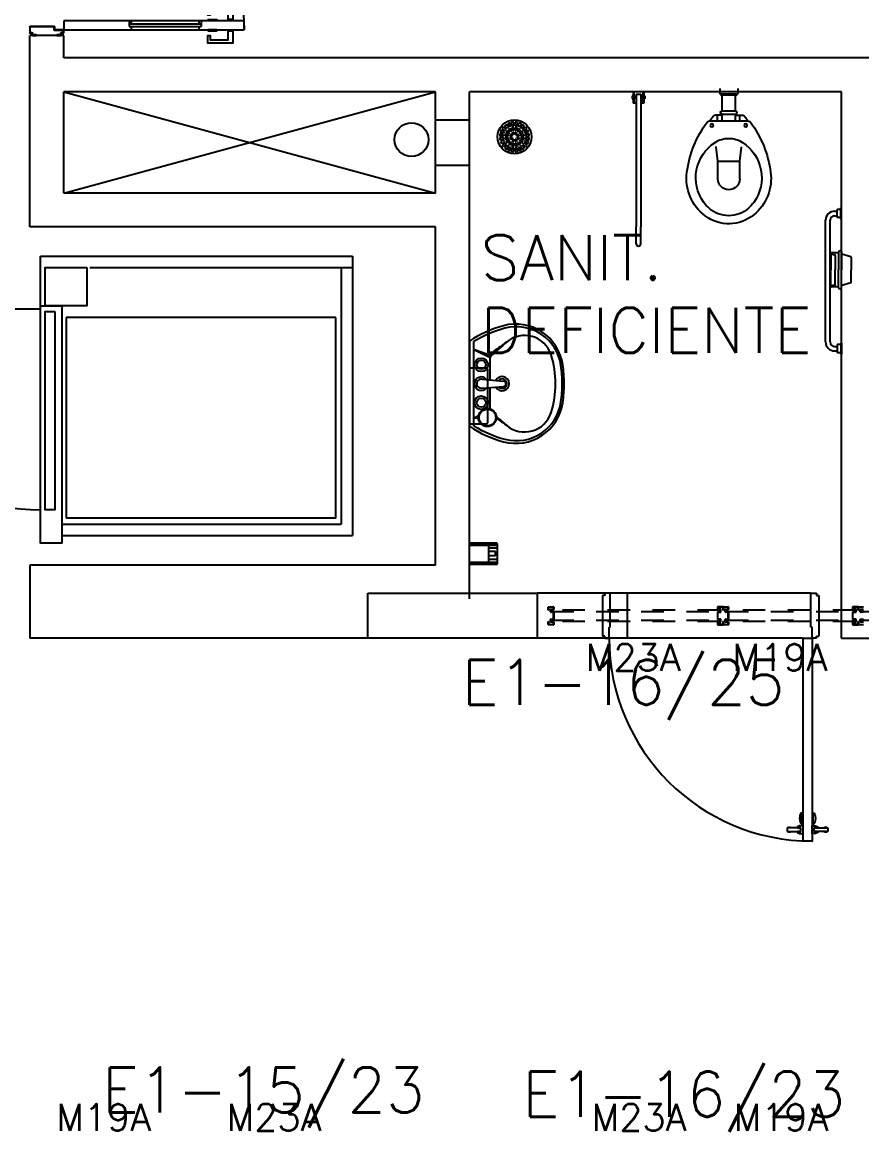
# Model space of a CAD drawing. Header units: millimetres. Extents: x 1887 to 2405, y 1100 to 1335.
# Drawn here: x 2227.676 to 2231.4, y 1187.216 to 1192.157 of the extents above; entities that cross this region are included whole.
import ezdxf

# ---------------------------------------------------------------- set-up
doc = ezdxf.new("R2010")
doc.units = ezdxf.units.MM
doc.linetypes.add('DASHED', pattern=[19.05, 12.7, -6.35])
doc.linetypes.add('HIDDEN', pattern=[0.375, 0.25, -0.125])
for name, color, linetype in [('AR-ALV', 2, 'Continuous'), ('AR-ELEV2', 1, 'Continuous'), ('AR-ELEV3', 1, 'Continuous'), ('AR-ESQ', 1, 'Continuous'), ('AR-ESQ-C', 1, 'Continuous'), ('AR-ESQPROJ', 1, 'HIDDEN'), ('AR-ESTC', 3, 'Continuous'), ('AR-LOUCAS', 1, 'Continuous'), ('AR-LOUÇAS', 1, 'Continuous'), ('AR-PORTA', 1, 'Continuous'), ('AR-PROJ', 1, 'HIDDEN'), ('AR-SHAFT', 1, 'Continuous'), ('AR-TALUDE', 1, 'Continuous'), ('AR-TXTESQ1-CONG', 1, 'Continuous'), ('AR-WC', 7, 'Continuous'), ('DT-ESQ-PROJ', 1, 'HIDDEN'), ('ENDEREÇO', 2, 'Continuous'), ('HE_TIGRECAD', 1, 'Continuous'), ('maçaneta', 1, 'Continuous'), ('mov', 1, 'Continuous'), ('PM-PERFIL U-C', 2, 'Continuous'), ('PM-VIDRO', 1, 'Continuous'), ('pm1', 2, 'Continuous'), ('pm2', 2, 'Continuous'), ('projeção', 1, 'DASHED'), ('soleira', 1, 'Continuous'), ('TEXTO', 2, 'Continuous'), ('WC1', 1, 'Continuous'), ('WC2', 1, 'Continuous'), ('WC3', 1, 'Continuous')]:
    doc.layers.add(name, color=color, linetype=linetype)
doc.styles.add('S12', font='simplex.shx', dxfattribs={"width": 1.1, "height": 0.12})
doc.styles.add('UNB-100', font='simplex.shx', dxfattribs={"height": 0.2})
doc.styles.add('UNB1-100', font='simplex.shx', dxfattribs={"height": 0.2})

# ---------------------------------------------------------------- blocks, each defined once
blk = doc.blocks.new('elev-plataforma-planta')
at = {"layer": 'AR-ELEV2', "color": 2}
for p, q in [((1.1624, 1.3098), (0.2724, 1.3098)), ((0.2724, 1.3098), (0.2724, 0.1133)), ((1.1624, 1.3098), (1.1624, 0.1133)), ((0.2724, 0.1133), (0.3124, 0.1133)), ((0.3124, 0.1133), (1.1024, 0.1133)), ((1.1024, 0.1133), (1.1624, 0.1133))]:
    blk.add_line(p, q, dxfattribs=at)
for points in [[(0.05, 0.2056), (0.2212, 0.2056), (0.2212, 0.0211), (0.05, 0.0211)], [(0.2212, 0.0938), (1.2735, 0.0938), (1.2735, 0), (0.2212, 0)]]:
    blk.add_lwpolyline(points, close=True, dxfattribs=at)
at = {"layer": 'AR-ELEV3', "color": 2}
for p, q in [((0, 0), (0, 1.3841)), ((0, 1.3841), (1.2397, 1.3841)), ((0.05, 0.218), (0.05, 1.3841)), ((1.2397, 0.0938), (1.2397, 1.3841)), ((0.05, 1.3341), (1.1897, 1.3341)), ((1.1897, 0.0938), (1.1897, 1.3341)), ((0.2212, 0), (0, 0))]:
    blk.add_line(p, q, dxfattribs=at)
blk.add_lwpolyline([(0.2454, 0.0635), (1.1253, 0.0635), (1.1253, 0.0211), (0.2454, 0.0211)], close=True, dxfattribs=at)
at = {"layer": 'projeção', "color": 2}
blk.add_line((0.2353, 0), (0.2353, -0.9), dxfattribs=at)
blk.add_arc((0.2338, -0.0085), 0.8915, 270.0946, 0.5456, dxfattribs=at)
blk = doc.blocks.new('LVTR-01P')
at = {"layer": 'WC1'}
for centre, radius, start, end in [((0.2424, -0.2861), 0.5176, 146.4501, 164.8885), ((-0.2424, -0.2861), 0.5176, 15.1115, 33.5499), ((-0.0544, -0.2059), 0.2102, 164.8885, 261.8746), ((0.0544, -0.2059), 0.2102, 278.1254, 15.1115), ((0, 0.175), 0.595, 261.8746, 270), ((0, 0.175), 0.595, 270, 278.1254)]:
    blk.add_arc(centre, radius, start, end, dxfattribs=at)
at = {"layer": 'WC2'}
for p, q in [((0.189, 0), (-0.189, 0)), ((-0.1869, -0.02), (0.1869, -0.02)), ((-0.112, -0.0924), (-0.0168, -0.0924)), ((-0.0199, -0.0561), (-0.0119, -0.1511)), ((0.0195, -0.0561), (0.0115, -0.1511)), ((0.0165, -0.0924), (0.1161, -0.0924))]:
    blk.add_line(p, q, dxfattribs=at)
for centre, radius in [((-0.15, -0.08), 0.04), ((-0.084, -0.0525), 0.02), ((0.084, -0.0525), 0.02)]:
    blk.add_circle(centre, radius, dxfattribs=at)
for centre, radius, start, end in [((-0.0002, -0.0527), 0.02, 350.3752, 189.6248), ((0.1161, -0.105), 0.0126, 41.3277, 90), ((-4.9199, -4.5336), 6.7189, 40.55971, 41.32768), ((4.9199, -4.5336), 6.7189, 138.93408, 139.44029), ((-0.0909, -0.2449), 0.1233, 139.4403, 252.413), ((-0.0002, -0.1501), 0.0118, 184.8124, 355.1876), ((0.0909, -0.2449), 0.1233, 287.587, 40.5597), ((0, 0.042), 0.4242, 252.413, 270), ((0, 0.042), 0.4242, 270, 287.587)]:
    blk.add_arc(centre, radius, start, end, dxfattribs=at)
at = {"layer": 'WC3'}
for p, q in [((-0.152, -0.02), (-0.152, -0.0401)), ((-0.148, -0.02), (-0.148, -0.0401)), ((-0.148, -0.0276), (-0.1415, -0.0409)), ((-0.148, -0.0335), (-0.1456, -0.0402)), ((0.1518, -0.02), (0.1161, -0.0924)), ((0.1528, -0.02), (0.1256, -0.0967))]:
    blk.add_line(p, q, dxfattribs=at)
for centre, radius in [((-0.15, -0.08), 0.037), ((-0.084, -0.0525), 0.03), ((0.084, -0.0525), 0.03)]:
    blk.add_circle(centre, radius, dxfattribs=at)
for centre, radius, start, end in [((0.2424, -0.2861), 0.505, 148.2072, 165.2817), ((0, -0.0525), 0.03, 308.8043, 231.1957), ((-0.2424, -0.2861), 0.505, 14.7183, 31.7928), ((5.2813, -4.0721), 6.7189, 143.96959, 144.44029), ((0, -0.1449), 0.0315, 117.9488, 62.7672), ((0, -0.1449), 0.021, 130.9255, 50.2909), ((0.1319, -0.1152), 0.0137, 36.1653, 98.2711), ((-5.2813, -4.0721), 6.7189, 35.55971, 36.16525), ((-0.0531, -0.2084), 0.1995, 165.2817, 262.1149), ((0.0531, -0.2084), 0.1995, 277.8851, 14.7183), ((0, 0.175), 0.5866, 262.1149, 270), ((0, 0.175), 0.5866, 270, 277.8851)]:
    blk.add_arc(centre, radius, start, end, dxfattribs=at)
blk = doc.blocks.new('BACI-01P')
at = {"layer": 'WC1'}
for p, q in [((0.1191, 0.03), (0.1191, 0.0624)), ((0.146, 0.0857), (0.146, 0.0887)), ((0.1191, 0.03), (0.1139, 0.03)), ((0.1139, 0.0298), (0.1139, -0.0298)), ((0.1191, -0.03), (0.1139, -0.03)), ((0.1191, -0.03), (0.1191, -0.0624)), ((0.146, -0.0857), (0.146, -0.0887))]:
    blk.add_line(p, q, dxfattribs=at)
for centre, radius, start, end in [((0.4364, -0.2936), 0.4837, 97.6805, 126.3454), ((0.3996, -0.0205), 0.2081, 36.8881, 97.6805), ((0.4268, 0), 0.174, 320.4767, 36.8881), ((0.1282, 0.0624), 0.00909, 126.1604, 180), ((0.4044, -0.3155), 0.4771, 122.7818, 126.1604), ((0.1551, 0.0887), 0.00909, 126.3358, 180), ((0.1282, -0.0624), 0.00909, 180, 233.8396), ((0.4044, 0.3155), 0.4771, 233.8396, 237.2182), ((0.1551, -0.0887), 0.00909, 180, 238.9825), ((0.4364, 0.2936), 0.4837, 233.7577, 262.3195), ((0.3996, 0.0205), 0.2081, 262.3195, 320.8979)]:
    blk.add_arc(centre, radius, start, end, dxfattribs=at)
at = {"layer": 'WC2'}
for p, q in [((0.146, -0.0857), (0.146, 0.0857)), ((0, 0.04), (0.023, 0.04)), ((0.025, 0.035), (0.025, 0.038)), ((0.025, -0.035), (0.025, 0.035)), ((0.025, 0.035), (0.028, 0.035)), ((0.03, -0.033), (0.03, 0.033)), ((0.1, 0.03), (0.03, 0.03)), ((0.1, 0.0298), (0.1, -0.0298)), ((0, -0.04), (0.023, -0.04)), ((0.025, -0.038), (0.025, -0.035)), ((0.025, -0.035), (0.028, -0.035)), ((0.1, -0.03), (0.03, -0.03))]:
    blk.add_line(p, q, dxfattribs=at)
for centre, radius, start, end in [((0.3966, -0.0404), 0.1866, 54.2515, 147.3201), ((0.4126, -0.0182), 0.1592, 41.3299, 54.2515), ((0.3335, 0), 0.1117, 147.3201, 180), ((0.4333, 0), 0.1317, 0, 41.3299), ((0.023, 0.038), 0.002, 0, 90), ((0.028, 0.033), 0.002, 0, 90), ((0.107, 0.0298), 0.00697, 0, 180), ((0.3335, 0), 0.1117, 180, 212.6799), ((0.4333, 0), 0.1317, 318.6701, 0), ((0.023, -0.038), 0.002, 270, 0), ((0.028, -0.033), 0.002, 270, 0), ((0.107, -0.0298), 0.00697, 180, 0), ((0.3966, 0.0404), 0.1866, 212.6799, 305.7485), ((0.4126, 0.0182), 0.1592, 305.7485, 318.6701)]:
    blk.add_arc(centre, radius, start, end, dxfattribs=at)
at = {"layer": 'WC3'}
for p, q in [((0.146, 0.0497), (0.1191, 0.0497)), ((0.146, 0.03), (0.1191, 0.03)), ((0.146, -0.03), (0.1191, -0.03)), ((0.146, -0.0497), (0.1191, -0.0497))]:
    blk.add_line(p, q, dxfattribs=at)
at = {"layer": 'WC3', "color": 1}
for p, q in [((0.261, 0.0562), (0.2593, 0.0585)), ((0.3229, 0.0486), (0.261, 0.0562)), ((0.3229, 0.0486), (0.3229, -0.0486)), ((0.4015, 0.0486), (0.3229, 0.0486)), ((0.3229, -0.0486), (0.261, -0.0562)), ((0.4015, -0.0486), (0.3229, -0.0486)), ((0.261, -0.0562), (0.2593, -0.0585))]:
    blk.add_line(p, q, dxfattribs=at)
for centre in [(0.1641, 0.075), (0.1641, -0.075)]:
    blk.add_circle(centre, 0.00682, dxfattribs=at)
blk.add_arc((0.4015, 0), 0.0486, 270, 90, dxfattribs=at)
blk = doc.blocks.new('EF142-P')
at = {"layer": 'DT-ESQ-PROJ', "color": 1, "ltscale": 0.1}
for points in [[(0.025, -0.1035), (0.025, -0.1135, -0.414214), (0.0235, -0.115), (0.0015, -0.115, -0.414214), (0, -0.1135), (0, -0.1), (0.0015, -0.1), (0.0015, -0.113, 0.414214), (0.002, -0.1135), (0.023, -0.1135, 0.414214), (0.0235, -0.113), (0.0235, -0.1035), (0.0105, -0.1035, -0.414214), (0.009, -0.102), (0.009, -0.092, -0.414214), (0.0105, -0.0905), (0.0235, -0.0905), (0.0235, -0.0595), (0.0105, -0.0595, -0.414214), (0.009, -0.058), (0.009, -0.048, -0.414214), (0.0105, -0.0465), (0.0235, -0.0465), (0.0235, -0.037, 0.414214), (0.023, -0.0365), (0.002, -0.0365, 0.414214), (0.0015, -0.037), (0.0015, -0.05), (0, -0.05), (0, -0.0365, -0.414214), (0.0015, -0.035), (0.0235, -0.035, -0.414214), (0.025, -0.0365), (0.025, -0.0465, -0.414214), (0.0235, -0.048), (0.0105, -0.048), (0.0105, -0.058), (0.0235, -0.058), (0.0235, -0.058, -0.414214), (0.025, -0.0595), (0.025, -0.0905, -0.414214), (0.0235, -0.092), (0.0235, -0.092), (0.0105, -0.092), (0.0105, -0.102), (0.0235, -0.102, -0.414214)], [(0.75, -0.1035), (0.75, -0.1135, 0.414214), (0.7515, -0.115), (0.7735, -0.115, 0.414214), (0.775, -0.1135), (0.775, -0.1), (0.7735, -0.1), (0.7735, -0.113, -0.414214), (0.773, -0.1135), (0.752, -0.1135, -0.414214), (0.7515, -0.113), (0.7515, -0.1035), (0.7645, -0.1035, 0.414214), (0.766, -0.102), (0.766, -0.092, 0.414214), (0.7645, -0.0905), (0.7515, -0.0905), (0.7515, -0.0595), (0.7645, -0.0595, 0.414214), (0.766, -0.058), (0.766, -0.048, 0.414214), (0.7645, -0.0465), (0.7515, -0.0465), (0.7515, -0.037, -0.414214), (0.752, -0.0365), (0.773, -0.0365, -0.414214), (0.7735, -0.037), (0.7735, -0.05), (0.775, -0.05), (0.775, -0.0365, 0.414214), (0.7735, -0.035), (0.7515, -0.035, 0.414214), (0.75, -0.0365), (0.75, -0.0465, 0.414214), (0.7515, -0.048), (0.7645, -0.048), (0.7645, -0.058), (0.7515, -0.058), (0.7515, -0.058, 0.414214), (0.75, -0.0595), (0.75, -0.0905, 0.414214), (0.7515, -0.092), (0.7515, -0.092), (0.7645, -0.092), (0.7645, -0.102), (0.7515, -0.102, 0.414214)], [(0.8, -0.1035), (0.8, -0.1135, -0.414214), (0.7985, -0.115), (0.7765, -0.115, -0.414214), (0.775, -0.1135), (0.775, -0.1), (0.7765, -0.1), (0.7765, -0.113, 0.414214), (0.777, -0.1135), (0.798, -0.1135, 0.414214), (0.7985, -0.113), (0.7985, -0.1035), (0.7855, -0.1035, -0.414214), (0.784, -0.102), (0.784, -0.092, -0.414214), (0.7855, -0.0905), (0.7985, -0.0905), (0.7985, -0.0595), (0.7855, -0.0595, -0.414214), (0.784, -0.058), (0.784, -0.048, -0.414214), (0.7855, -0.0465), (0.7985, -0.0465), (0.7985, -0.037, 0.414214), (0.798, -0.0365), (0.777, -0.0365, 0.414214), (0.7765, -0.037), (0.7765, -0.05), (0.775, -0.05), (0.775, -0.0365, -0.414214), (0.7765, -0.035), (0.7985, -0.035, -0.414214), (0.8, -0.0365), (0.8, -0.0465, -0.414214), (0.7985, -0.048), (0.7855, -0.048), (0.7855, -0.058), (0.7985, -0.058), (0.7985, -0.058, -0.414214), (0.8, -0.0595), (0.8, -0.0905, -0.414214), (0.7985, -0.092), (0.7985, -0.092), (0.7855, -0.092), (0.7855, -0.102), (0.7985, -0.102, -0.414214)], [(1.35, -0.1035), (1.35, -0.1135, 0.414214), (1.3515, -0.115), (1.3735, -0.115, 0.414214), (1.375, -0.1135), (1.375, -0.1), (1.3735, -0.1), (1.3735, -0.113, -0.414214), (1.373, -0.1135), (1.352, -0.1135, -0.414214), (1.3515, -0.113), (1.3515, -0.1035), (1.3645, -0.1035, 0.414214), (1.366, -0.102), (1.366, -0.092, 0.414214), (1.3645, -0.0905), (1.3515, -0.0905), (1.3515, -0.0595), (1.3645, -0.0595, 0.414214), (1.366, -0.058), (1.366, -0.048, 0.414214), (1.3645, -0.0465), (1.3515, -0.0465), (1.3515, -0.037, -0.414214), (1.352, -0.0365), (1.373, -0.0365, -0.414214), (1.3735, -0.037), (1.3735, -0.05), (1.375, -0.05), (1.375, -0.0365, 0.414214), (1.3735, -0.035), (1.3515, -0.035, 0.414214), (1.35, -0.0365), (1.35, -0.0465, 0.414214), (1.3515, -0.048), (1.3645, -0.048), (1.3645, -0.058), (1.3515, -0.058), (1.3515, -0.058, 0.414214), (1.35, -0.0595), (1.35, -0.0905, 0.414214), (1.3515, -0.092), (1.3515, -0.092), (1.3645, -0.092), (1.3645, -0.102), (1.3515, -0.102, 0.414214)]]:
    blk.add_lwpolyline(points, format="xyb", close=True, dxfattribs=at)
for points in [[(1.3985, -0.115), (1.3765, -0.115, -0.414214), (1.375, -0.1135), (1.375, -0.1), (1.3765, -0.1), (1.3765, -0.113, 0.414214), (1.377, -0.1135), (1.398, -0.1135, 0.414214)], [(1.3985, -0.1035), (1.3855, -0.1035, -0.414214), (1.384, -0.102), (1.384, -0.092, -0.414214), (1.3855, -0.0905), (1.3985, -0.0905)], [(1.3985, -0.0595), (1.3855, -0.0595, -0.414214), (1.384, -0.058), (1.384, -0.048, -0.414214), (1.3855, -0.0465), (1.3985, -0.0465)], [(1.398, -0.0365), (1.377, -0.0365, 0.414214), (1.3765, -0.037), (1.3765, -0.05), (1.375, -0.05), (1.375, -0.0365, -0.414214), (1.3765, -0.035), (1.3985, -0.035, -0.414214)], [(1.3985, -0.092), (1.3855, -0.092), (1.3855, -0.102), (1.3985, -0.102, -0.414214)]]:
    blk.add_lwpolyline(points, format="xyb", dxfattribs=at)
blk.add_lwpolyline([(1.3985, -0.048), (1.3855, -0.048), (1.3855, -0.058), (1.3985, -0.058)], dxfattribs=at)
for points in [[(0.7625, -0.056), (0.7625, -0.05), (0.0125, -0.05), (0.0125, -0.056)], [(0.7625, -0.094), (0.7625, -0.1), (0.0125, -0.1), (0.0125, -0.094)], [(1.3625, -0.056), (1.3625, -0.05), (0.7875, -0.05), (0.7875, -0.056)], [(1.3625, -0.094), (1.3625, -0.1), (0.7875, -0.1), (0.7875, -0.094)], [(1.9625, -0.056), (1.9625, -0.05), (1.3875, -0.05), (1.3875, -0.056)], [(1.9625, -0.094), (1.9625, -0.1), (1.3875, -0.1), (1.3875, -0.094)]]:
    blk.add_lwpolyline(points, close=True, dxfattribs=at)
blk = doc.blocks.new('PM3V-A')
at = {"layer": 'maçaneta'}
for points in [[(0.02, 0.9), (-0.035, 0.9), (-0.035, 0.79), (0, 0.79), (0, 0.8), (-0.02, 0.8), (-0.02, 0.8785, -0.414214), (-0.0185, 0.88), (0.02, 0.88)], [(0.125, 0.9), (0.07, 0.9), (0.07, 0.88), (0.1085, 0.88, -0.414214), (0.11, 0.8785), (0.11, 0.8), (0.09, 0.8), (0.09, 0.79), (0.125, 0.79)]]:
    blk.add_lwpolyline(points, format="xyb", close=True, dxfattribs=at)
for points in [[(0.02, 0.79), (0.02, 0.83), (0.025, 0.83), (0.025, 0.79)], [(0.07, 0.79), (0.07, 0.83), (0.065, 0.83), (0.065, 0.79)]]:
    blk.add_lwpolyline(points, close=True, dxfattribs=at)
at = {"layer": 'mov'}
blk.add_arc((0.025, 0.15), 0.8, 356.8472, 90, dxfattribs=at)
at = {"layer": 'PM-PERFIL U-C'}
for p, q in [((0.01, 0.14), (0.01, 0.1485)), ((0.0115, 0.15), (0.0235, 0.15)), ((0.025, 0.15), (0.025, 0.109)), ((0.025, 0.1485), (0.025, 0.109)), ((0.825, 0.1485), (0.825, 0.109)), ((0.8385, 0.15), (0.8265, 0.15)), ((0.84, 0.14), (0.84, 0.1485)), ((0, 0.12), (0, 0.1385)), ((0.002, 0.12), (0, 0.12)), ((0.0015, 0.14), (0.01, 0.14)), ((0.002, 0.138), (0.002, 0.12)), ((0.0105, 0.138), (0.002, 0.138)), ((0.012, 0.148), (0.012, 0.1395)), ((0.023, 0.148), (0.012, 0.148)), ((0.023, 0.1085), (0.023, 0.148)), ((0.038, 0.107), (0.0245, 0.107)), ((0.025, 0.109), (0.035, 0.109)), ((0.0385, 0.109), (0.025, 0.109)), ((0.038, 0.107), (0.038, 0.002)), ((0.04, 0.1075), (0.04, 0.0015)), ((0.81, 0.1075), (0.81, 0.0015)), ((0.8115, 0.109), (0.825, 0.109)), ((0.812, 0.107), (0.8255, 0.107)), ((0.812, 0.107), (0.812, 0.002)), ((0.8252, 0.109), (0.8152, 0.109)), ((0.827, 0.148), (0.838, 0.148)), ((0.827, 0.1085), (0.827, 0.148)), ((0.838, 0.148), (0.838, 0.1395)), ((0.8395, 0.138), (0.848, 0.138)), ((0.8485, 0.14), (0.84, 0.14)), ((0.848, 0.138), (0.848, 0.12)), ((0.848, 0.12), (0.85, 0.12)), ((0.85, 0.12), (0.85, 0.1385)), ((0, 0.03), (0.002, 0.03)), ((0, 0.0115), (0, 0.03)), ((0.01, 0.01), (0.0015, 0.01)), ((0.002, 0.03), (0.002, 0.012)), ((0.002, 0.012), (0.0105, 0.012)), ((0.01, 0.0015), (0.01, 0.01)), ((0.0385, 0), (0.0115, 0)), ((0.012, 0.0105), (0.012, 0.002)), ((0.012, 0.002), (0.038, 0.002)), ((0.8115, 0), (0.8385, 0)), ((0.838, 0.002), (0.812, 0.002)), ((0.8152, 0), (0.8402, 0)), ((0.838, 0.0105), (0.838, 0.002)), ((0.848, 0.012), (0.8395, 0.012)), ((0.84, 0.0015), (0.84, 0.01)), ((0.84, 0.01), (0.8485, 0.01)), ((0.8402, 0.01), (0.8502, 0.01)), ((0.8402, 0), (0.8402, 0.01)), ((0.85, 0.03), (0.848, 0.03)), ((0.848, 0.03), (0.848, 0.012)), ((0.85, 0.0115), (0.85, 0.03))]:
    blk.add_line(p, q, dxfattribs=at)
for centre, start, end in [((0.0115, 0.1485), 90, 180), ((0.0235, 0.1485), 360, 90), ((0.8265, 0.1485), 90, 180), ((0.8385, 0.1485), 0, 90), ((0.0015, 0.1385), 90, 180), ((0.0105, 0.1395), 270, 0), ((0.0245, 0.1085), 180, 270), ((0.0385, 0.1075), 0, 90), ((0.8115, 0.1075), 90, 180), ((0.8255, 0.1085), 270, 0), ((0.8395, 0.1395), 180, 270), ((0.8485, 0.1385), 0, 90), ((0.0015, 0.0115), 180, 270), ((0.0115, 0.0015), 180, 270), ((0.0105, 0.0105), 0, 90), ((0.0385, 0.0015), 269.9386, 0), ((0.8115, 0.0015), 180, 270.0614), ((0.8395, 0.0105), 90, 180), ((0.8385, 0.0015), 270, 0), ((0.8485, 0.0115), 270, 0)]:
    blk.add_arc(centre, 0.0015, start, end, dxfattribs=at)
at = {"layer": 'PM-VIDRO'}
for p, q in [((0.04, 0.45), (0.04, 0.75)), ((0.05, 0.75), (0.05, 0.45))]:
    blk.add_line(p, q, dxfattribs=at)
at = {"layer": 'pm1'}
for p, q in [((0.025, 0.95), (0.065, 0.95)), ((0.025, 0.75), (0.025, 0.95)), ((0.065, 0.95), (0.065, 0.76)), ((0.04, 0.75), (0.025, 0.75)), ((0.065, 0.76), (0.04, 0.76)), ((0.04, 0.75), (0.04, 0.76)), ((0.05, 0.76), (0.05, 0.75)), ((0.065, 0.75), (0.05, 0.75)), ((0.065, 0.76), (0.065, 0.75)), ((0.025, 0.15), (0.025, 0.45)), ((0.04, 0.45), (0.025, 0.45)), ((0.04, 0.44), (0.04, 0.45)), ((0.065, 0.45), (0.05, 0.45)), ((0.05, 0.45), (0.05, 0.44)), ((0.065, 0.45), (0.065, 0.44)), ((0.065, 0.44), (0.04, 0.44)), ((0.065, 0.44), (0.065, 0.15)), ((0.065, 0.15), (0.025, 0.15))]:
    blk.add_line(p, q, dxfattribs=at)
at = {"layer": 'pm2'}
for p, q in [((0.025, 0.45), (0.025, 0.75)), ((0.065, 0.75), (0.065, 0.45))]:
    blk.add_line(p, q, dxfattribs=at)
blk = doc.blocks.new('PM4A')
at = {"layer": 'maçaneta'}
for p, q in [((0.06, 1.0566), (0.12, 1.0566)), ((0.06, 1.0416), (0.06, 1.0566)), ((0.12, 1.0416), (0.06, 1.0416)), ((0.12, 1.0566), (0.12, 1.0416)), ((0.24, 1.0566), (0.18, 1.0566)), ((0.18, 1.0566), (0.18, 1.0416)), ((0.18, 1.0416), (0.24, 1.0416)), ((0.24, 1.0416), (0.24, 1.0566))]:
    blk.add_line(p, q, dxfattribs=at)
for points in [[(0.12, 1.0566), (0.105, 1.0566), (0.105, 1.0616), (0.115, 1.0666), (0.13, 1.0666), (0.13, 1.0316), (0.115, 1.0316), (0.105, 1.0366), (0.105, 1.0416), (0.12, 1.0416)], [(0.18, 1.0566), (0.195, 1.0566), (0.195, 1.0616), (0.185, 1.0666), (0.17, 1.0666), (0.17, 1.0316), (0.185, 1.0316), (0.195, 1.0366), (0.195, 1.0416), (0.18, 1.0416)], [(0.13, 1.0241), (0.125, 1.0241), (0.125, 0.9741), (0.13, 0.9741)], [(0.17, 1.0241), (0.175, 1.0241), (0.175, 0.9741), (0.17, 0.9741)]]:
    blk.add_lwpolyline(points, dxfattribs=at)
for centre, start, end in [((0.07, 1.0491), 48.5904, 131.4096), ((0.07, 1.0491), 228.5904, 311.4096), ((0.23, 1.0491), 48.5904, 131.4096), ((0.23, 1.0491), 228.5904, 311.4096)]:
    blk.add_arc(centre, 0.01, start, end, dxfattribs=at)
at = {"layer": 'maçaneta', "extrusion": (0, 0, -1)}
blk.add_ellipse((0.125, 0.9991), major_axis=(0, 0.025), ratio=0.4, start_param=3.141593, end_param=6.283185, dxfattribs=at)
at = {"layer": 'maçaneta'}
blk.add_ellipse((0.175, 0.9991), major_axis=(0, 0.025), ratio=0.4, start_param=3.141593, end_param=6.283185, dxfattribs=at)
at = {"layer": 'mov'}
blk.add_arc((0.13, 0.2), 0.9, 0, 90, dxfattribs=at)
at = {"layer": 'pm1'}
for p, q in [((0.11, 0.2), (0.13, 0.2)), ((0.11, 0.2), (0.11, 0.19)), ((0.13, 0.2), (0.13, 0.15)), ((1.05, 0.2), (1.03, 0.2)), ((1.03, 0.2), (1.03, 0.15)), ((1.05, 0.2), (1.05, 0.19)), ((0.1, 0.01), (0.1, 0.19)), ((0.11, 0.19), (0.1, 0.19)), ((0.13, 0.15), (0.135, 0.15)), ((0.135, 0.15), (0.135, 0)), ((1.03, 0.15), (1.025, 0.15)), ((1.025, 0.15), (1.025, 0)), ((1.05, 0.19), (1.06, 0.19)), ((1.06, 0.01), (1.06, 0.19)), ((0.11, 0.01), (0.1, 0.01)), ((0.11, 0), (0.11, 0.01)), ((1.025, 0), (1.05, 0)), ((1.05, 0), (1.05, 0.01)), ((1.05, 0.01), (1.06, 0.01)), ((0.135, 0), (0.11, 0))]:
    blk.add_line(p, q, dxfattribs=at)
blk.add_lwpolyline([(0.17, 1.1), (0.17, 0.2), (0.13, 0.2), (0.13, 1.1)], close=True, dxfattribs=at)
at = {"layer": 'soleira'}
for p, q in [((0.17, 0.2), (1.03, 0.2)), ((0.135, 0), (1.025, 0))]:
    blk.add_line(p, q, dxfattribs=at)
blk = doc.blocks.new('TLHR-01p')
at = {"layer": 'WC1', "color": 1}
blk.add_lwpolyline([(-0.117, 0.08), (0.117, 0.08, -0.414214), (0.125, 0.072), (0.125, 0.008, -0.414214), (0.117, 0), (-0.117, 0, -0.414214), (-0.125, 0.008), (-0.125, 0.072, -0.414214)], format="xyb", close=True, dxfattribs=at)
blk = doc.blocks.new('barra-articulada-p')
at = {"layer": 'AR-LOUCAS'}
for p, q in [((-0.685, 0), (-0.685, 0)), ((-0.675, 0.01), (-0.6, 0.01)), ((-0.0105, 0.01), (-0.6, 0.01)), ((-0.05, 0.02), (-0.05, 0.023)), ((0, 0.023), (-0.05, 0.023)), ((-0.05, 0.01), (-0.05, 0.02)), ((0, 0.02), (-0.05, 0.02)), ((-0.0319, 0.028), (-0.0319, 0.023)), ((-0.0181, 0.028), (-0.0319, 0.028)), ((-0.029, 0.01), (-0.029, 0.02)), ((-0.0285, 0.028), (-0.0285, 0.023)), ((-0.0215, 0.028), (-0.0215, 0.023)), ((-0.021, 0.01), (-0.021, 0.02)), ((-0.0181, 0.028), (-0.0181, 0.023)), ((-0.015, 0), (-0.015, 0)), ((-0.0105, 0.01), (-0.0105, -0.01)), ((0, 0.02), (0, 0.023)), ((0, -0.02), (0, 0.02)), ((-0.675, -0.01), (-0.6, -0.01)), ((-0.0105, -0.01), (-0.6, -0.01)), ((-0.05, -0.02), (-0.05, -0.01)), ((-0.05, -0.023), (-0.05, -0.02)), ((0, -0.02), (-0.05, -0.02)), ((0, -0.023), (-0.05, -0.023)), ((-0.0319, -0.028), (-0.0319, -0.023)), ((-0.0181, -0.028), (-0.0319, -0.028)), ((-0.029, -0.02), (-0.029, -0.01)), ((-0.0285, -0.028), (-0.0285, -0.023)), ((-0.0215, -0.028), (-0.0215, -0.023)), ((-0.021, -0.02), (-0.021, -0.01)), ((-0.0181, -0.028), (-0.0181, -0.023)), ((0, -0.023), (0, -0.02))]:
    blk.add_line(p, q, dxfattribs=at)
for start, end in [(90, 180), (180, 270)]:
    blk.add_arc((-0.675, 0), 0.01, start, end, dxfattribs=at)
blk = doc.blocks.new('barra-fixa-p')
at = {"layer": 'AR-LOUCAS'}
for p, q in [((-1.11, 0.07), (-0.57, 0.07)), ((-1.11, 0.05), (-0.57, 0.05)), ((-1.115, 0.003), (-1.165, 0.003)), ((-1.165, 0), (-1.165, 0.003)), ((-1.115, 0), (-1.165, 0)), ((-1.158, 0.003), (-1.158, 0.018)), ((-1.122, 0.018), (-1.158, 0.018)), ((-1.15, 0.03), (-1.15, 0.018)), ((-1.13, 0.03), (-1.13, 0.018)), ((-1.122, 0.003), (-1.122, 0.018)), ((-1.115, 0), (-1.115, 0.003)), ((-0.565, 0), (-0.565, 0.003)), ((-0.565, 0.003), (-0.515, 0.003)), ((-0.565, 0), (-0.515, 0)), ((-0.558, 0.018), (-0.522, 0.018)), ((-0.558, 0.003), (-0.558, 0.018)), ((-0.55, 0.03), (-0.55, 0.018)), ((-0.53, 0.03), (-0.53, 0.018)), ((-0.522, 0.003), (-0.522, 0.018)), ((-0.515, 0), (-0.515, 0.003))]:
    blk.add_line(p, q, dxfattribs=at)
for centre, radius, start, end in [((-1.11, 0.03), 0.04, 90, 180), ((-1.11, 0.03), 0.02, 90, 180), ((-0.57, 0.03), 0.04, 0, 90), ((-0.57, 0.03), 0.02, 0, 90)]:
    blk.add_arc(centre, radius, start, end, dxfattribs=at)
blk = doc.blocks.new('PPLR-03P')
at = {"layer": 'WC1', "color": 1, "linetype": 'Continuous', "ltscale": 2.5}
for p, q in [((-0.047, 0.0721), (-0.047, 0)), ((-0.0194, 0.0751), (-0.044, 0.0751)), ((-0.012, 0.0791), (-0.012, 0)), ((-0.006, 0.0851), (-0.004, 0.0851)), ((0, 0.0811), (0, 0.0723)), ((0.0003, 0.071), (0, 0.0723)), ((0, 0.0723), (0, 0)), ((0.0011, 0.07), (0.0003, 0.071)), ((0.0022, 0.0694), (0.0011, 0.07)), ((0.0418, 0.0581), (0.0022, 0.0694)), ((0.044, 0.0552), (0.044, 0)), ((-0.047, -0.0721), (-0.047, 0)), ((-0.012, -0.0791), (-0.012, 0)), ((0, -0.0723), (0, 0)), ((0.044, -0.0552), (0.044, 0)), ((-0.0194, -0.0751), (-0.044, -0.0751)), ((-0.006, -0.0851), (-0.004, -0.0851)), ((0.0003, -0.071), (0, -0.0723)), ((0, -0.0811), (0, -0.0723)), ((0.0011, -0.07), (0.0003, -0.071)), ((0.0022, -0.0694), (0.0011, -0.07)), ((0.0418, -0.0581), (0.0022, -0.0694))]:
    blk.add_line(p, q, dxfattribs=at)
for centre, radius, start, end in [((-0.044, 0.0721), 0.003, 90, 179.9282), ((-0.0194, 0.0831), 0.008, 270, 343.4003), ((-0.006, 0.079), 0.006, 90, 179.9282), ((-0.004, 0.0811), 0.004, 359.9339, 91.7238), ((0.041, 0.0552), 0.003, 359.8937, 73.9881), ((-0.044, -0.0721), 0.003, 180.0718, 270), ((-0.0194, -0.0831), 0.008, 16.5997, 90), ((-0.006, -0.079), 0.006, 180.0718, 270), ((-0.004, -0.0811), 0.004, 268.2762, 0.0661), ((0.041, -0.0552), 0.003, 286.0119, 0.1063)]:
    blk.add_arc(centre, radius, start, end, dxfattribs=at)
at = {"layer": 'WC2', "color": 1, "linetype": 'Continuous', "ltscale": 2.5}
for p, q in [((-0.0444, 0.0691), (-0.0296, 0.067)), ((-0.027, 0.0641), (-0.027, 0)), ((-0.027, -0.0641), (-0.027, 0)), ((-0.0444, -0.0691), (-0.0296, -0.067))]:
    blk.add_line(p, q, dxfattribs=at)
for centre, radius, start, end in [((-0.044, 0.0721), 0.00301, 180.1096, 262.1817), ((-0.03, 0.0641), 0.003, 359.8858, 81.9545), ((-0.044, -0.0721), 0.00301, 97.8991, 179.8919), ((-0.03, -0.0641), 0.003, 278.0455, 0.1142)]:
    blk.add_arc(centre, radius, start, end, dxfattribs=at)
blk = doc.blocks.new('SBSPRAY-P')
at = {"layer": 'WC1', "color": 1}
for p, q in [((-0.0444, 0), (0.0444, 0)), ((-0.0469, -0.122), (-0.0469, -0.0025)), ((-0.0376, -0.0025), (-0.0376, -0.122)), ((0.0376, -0.122), (0.0376, -0.0025)), ((0.0376, -0.0025), (0.0376, -0.122)), ((0.0469, -0.122), (0.0469, -0.0025)), ((-0.0376, -0.0861), (0.0376, -0.0861)), ((-0.0444, -0.1245), (0.0444, -0.1245))]:
    blk.add_line(p, q, dxfattribs=at)
for centre, start, end in [((-0.0444, -0.0025), 90, 180), ((0.0444, -0.0025), 0, 90), ((-0.0351, -0.0025), 90, 180), ((0.0351, -0.0025), 0, 90), ((-0.0444, -0.122), 180, 270), ((-0.0351, -0.122), 180, 270), ((0.0351, -0.122), 270, 360), ((0.0444, -0.122), 270, 0)]:
    blk.add_arc(centre, 0.0025, start, end, dxfattribs=at)
at = {"layer": 'WC2', "color": 1}
for p, q in [((-0.0247, -0.1245), (-0.0247, -0.0861)), ((-0.0096, -0.1161), (-0.0096, -0.0861)), ((0.0096, -0.1161), (0.0096, -0.0861)), ((0.0247, -0.1245), (0.0247, -0.0861)), ((-0.0096, -0.1161), (0.0096, -0.1161))]:
    blk.add_line(p, q, dxfattribs=at)
blk = doc.blocks.new('caixasifon')
at = {"layer": 'HE_TIGRECAD', "color": 1}
for p, q in [((-0.0273, 0.0413), (-0.0355, 0.0554)), ((-0.0221, 0.0443), (-0.0303, 0.0584)), ((-0.0157, 0.0469), (-0.0199, 0.0627)), ((-0.0099, 0.0485), (-0.0141, 0.0643)), ((-0.003, 0.0494), (-0.003, 0.0657)), ((0.003, 0.0494), (0.003, 0.0657)), ((0.0099, 0.0485), (0.0141, 0.0643)), ((0.0157, 0.0469), (0.0199, 0.0627)), ((0.0221, 0.0443), (0.0303, 0.0584)), ((0.0273, 0.0413), (0.0355, 0.0554)), ((-0.0494, 0.003), (-0.0657, 0.003)), ((-0.0485, 0.0099), (-0.0643, 0.0141)), ((-0.0469, 0.0157), (-0.0627, 0.0199)), ((-0.0443, 0.0221), (-0.0584, 0.0303)), ((-0.0413, 0.0273), (-0.0554, 0.0355)), ((-0.0371, 0.0328), (-0.0486, 0.0444)), ((-0.0328, 0.0371), (-0.0444, 0.0486)), ((-0.0283, 0.003), (-0.0414, 0.003)), ((-0.0273, 0.0081), (-0.0394, 0.0131)), ((-0.025, 0.0136), (-0.0371, 0.0186)), ((-0.0222, 0.0179), (-0.0314, 0.0271)), ((-0.0179, 0.0222), (-0.0271, 0.0314)), ((-0.0106, 0.003), (-0.0203, 0.003)), ((-0.0136, 0.025), (-0.0186, 0.0371)), ((-0.0096, 0.0054), (-0.0165, 0.0122)), ((-0.0081, 0.0273), (-0.0131, 0.0394)), ((-0.0054, 0.0096), (-0.0122, 0.0165)), ((-0.003, 0.0283), (-0.003, 0.0414)), ((-0.003, 0.0106), (-0.003, 0.0203)), ((0.003, 0.0283), (0.003, 0.0414)), ((0.003, 0.0106), (0.003, 0.0203)), ((0.0054, 0.0096), (0.0122, 0.0165)), ((0.0081, 0.0273), (0.0131, 0.0394)), ((0.0096, 0.0054), (0.0165, 0.0122)), ((0.0106, 0.003), (0.0203, 0.003)), ((0.0136, 0.025), (0.0186, 0.0371)), ((0.0179, 0.0222), (0.0271, 0.0314)), ((0.0222, 0.0179), (0.0314, 0.0271)), ((0.025, 0.0136), (0.0371, 0.0186)), ((0.0273, 0.0081), (0.0394, 0.0131)), ((0.0283, 0.003), (0.0414, 0.003)), ((0.0328, 0.0371), (0.0444, 0.0486)), ((0.0371, 0.0328), (0.0486, 0.0444)), ((0.0413, 0.0273), (0.0554, 0.0355)), ((0.0443, 0.0221), (0.0584, 0.0303)), ((0.0469, 0.0157), (0.0627, 0.0199)), ((0.0485, 0.0099), (0.0643, 0.0141)), ((0.0494, 0.003), (0.0657, 0.003)), ((-0.0494, -0.003), (-0.0657, -0.003)), ((-0.0485, -0.0099), (-0.0643, -0.0141)), ((-0.0469, -0.0157), (-0.0627, -0.0199)), ((-0.0443, -0.0221), (-0.0584, -0.0303)), ((-0.0413, -0.0273), (-0.0554, -0.0355)), ((-0.0371, -0.0328), (-0.0486, -0.0444)), ((-0.0328, -0.0371), (-0.0444, -0.0486)), ((-0.0283, -0.003), (-0.0414, -0.003)), ((-0.0273, -0.0081), (-0.0394, -0.0131)), ((-0.025, -0.0136), (-0.0371, -0.0186)), ((-0.0273, -0.0413), (-0.0355, -0.0554)), ((-0.0222, -0.0179), (-0.0314, -0.0271)), ((-0.0221, -0.0443), (-0.0303, -0.0584)), ((-0.0179, -0.0222), (-0.0271, -0.0314)), ((-0.0106, -0.003), (-0.0203, -0.003)), ((-0.0157, -0.0469), (-0.0199, -0.0627)), ((-0.0136, -0.025), (-0.0186, -0.0371)), ((-0.0096, -0.0054), (-0.0165, -0.0122)), ((-0.0099, -0.0485), (-0.0141, -0.0643)), ((-0.0081, -0.0273), (-0.0131, -0.0394)), ((-0.0054, -0.0096), (-0.0122, -0.0165)), ((-0.003, -0.0106), (-0.003, -0.0203)), ((-0.003, -0.0283), (-0.003, -0.0414)), ((0.003, -0.0106), (0.003, -0.0203)), ((0.003, -0.0283), (0.003, -0.0414)), ((0.0054, -0.0096), (0.0122, -0.0165)), ((0.0081, -0.0273), (0.0131, -0.0394)), ((0.0096, -0.0054), (0.0165, -0.0122)), ((0.0099, -0.0485), (0.0141, -0.0643)), ((0.0106, -0.003), (0.0203, -0.003)), ((0.0136, -0.025), (0.0186, -0.0371)), ((0.0157, -0.0469), (0.0199, -0.0627)), ((0.0179, -0.0222), (0.0271, -0.0314)), ((0.0221, -0.0443), (0.0303, -0.0584)), ((0.0222, -0.0179), (0.0314, -0.0271)), ((0.025, -0.0136), (0.0371, -0.0186)), ((0.0273, -0.0081), (0.0394, -0.0131)), ((0.0273, -0.0413), (0.0355, -0.0554)), ((0.0283, -0.003), (0.0414, -0.003)), ((0.0328, -0.0371), (0.0444, -0.0486)), ((0.0371, -0.0328), (0.0486, -0.0444)), ((0.0413, -0.0273), (0.0554, -0.0355)), ((0.0443, -0.0221), (0.0584, -0.0303)), ((0.0469, -0.0157), (0.0627, -0.0199)), ((0.0485, -0.0099), (0.0643, -0.0141)), ((0.0494, -0.003), (0.0657, -0.003)), ((-0.003, -0.0494), (-0.003, -0.0657)), ((0.003, -0.0494), (0.003, -0.0657))]:
    blk.add_line(p, q, dxfattribs=at)
blk.add_circle((0, 0), 0.0755, dxfattribs=at)
for radius, start, end in [(0.0658, 122.6132, 132.3868), (0.0658, 107.6132, 117.3868), (0.0658, 92.6132, 102.3868), (0.0495, 93.4746, 101.5254), (0.0658, 77.6132, 87.3868), (0.0495, 78.4746, 86.5254), (0.0658, 62.6132, 72.3868), (0.0658, 47.6132, 57.3868), (0.0658, 167.6132, 177.3868), (0.0658, 152.6132, 162.3868), (0.0658, 137.6132, 147.3868), (0.0495, 168.4746, 176.5254), (0.0495, 153.4746, 161.5254), (0.0415, 161.6455, 175.8545), (0.0495, 138.4746, 146.5254), (0.0415, 139.1455, 153.3545), (0.0495, 123.4746, 131.5254), (0.0285, 163.5423, 173.9577), (0.0415, 116.6455, 130.8545), (0.0285, 141.0423, 151.4577), (0.0495, 108.4746, 116.5254), (0.0205, 143.415, 171.585), (0.0285, 118.5423, 128.9577), (0.0415, 94.1455, 108.3545), (0.0205, 98.415, 126.585), (0.011, 150.8266, 164.1734), (0.0285, 96.0423, 106.4577), (0.011, 105.8266, 119.1734), (0.0415, 71.6455, 85.8545), (0.0285, 73.5423, 83.9577), (0.0205, 53.415, 81.585), (0.011, 60.8266, 74.1734), (0.011, 15.8266, 29.1734), (0.0285, 51.0423, 61.4577), (0.0495, 63.4746, 71.5254), (0.0205, 8.415, 36.585), (0.0415, 49.1455, 63.3545), (0.0285, 28.5423, 38.9577), (0.0495, 48.4746, 56.5254), (0.0285, 6.0423, 16.4577), (0.0415, 26.6455, 40.8545), (0.0495, 33.4746, 41.5254), (0.0415, 4.1455, 18.3545), (0.0495, 18.4746, 26.5254), (0.0495, 3.4746, 11.5254), (0.0658, 32.6132, 42.3868), (0.0658, 17.6132, 27.3868), (0.0658, 2.6132, 12.3868), (0.0658, 182.6132, 192.3868), (0.0658, 197.6132, 207.3868), (0.0658, 212.6132, 222.3868), (0.0495, 183.4746, 191.5254), (0.0495, 198.4746, 206.5254), (0.0658, 227.6132, 237.3868), (0.0415, 184.1455, 198.3545), (0.0495, 213.4746, 221.5254), (0.0415, 206.6455, 220.8545), (0.0495, 228.4746, 236.5254), (0.0285, 186.0423, 196.4577), (0.0415, 229.1455, 243.3545), (0.0285, 208.5423, 218.9577), (0.0495, 243.4746, 251.5254), (0.0205, 188.415, 216.585), (0.0285, 231.0423, 241.4577), (0.0415, 251.6455, 265.8545), (0.0205, 233.415, 261.585), (0.011, 195.8266, 209.1734), (0.0495, 258.4746, 266.5254), (0.0285, 253.5423, 263.9577), (0.011, 240.8266, 254.1734), (0.011, 285.8266, 299.1734), (0.0205, 278.415, 306.585), (0.0285, 276.0423, 286.4577), (0.0415, 274.1455, 288.3545), (0.0495, 273.4746, 281.5254), (0.011, 330.8266, 344.1734), (0.0285, 298.5423, 308.9577), (0.0495, 288.4746, 296.5254), (0.0205, 323.415, 351.585), (0.0415, 296.6455, 310.8545), (0.0285, 321.0423, 331.4577), (0.0285, 343.5423, 353.9577), (0.0495, 303.4746, 311.5254), (0.0415, 319.1455, 333.3545), (0.0658, 302.6132, 312.3868), (0.0495, 318.4746, 326.5254), (0.0415, 341.6455, 355.8545), (0.0495, 333.4746, 341.5254), (0.0495, 348.4746, 356.5254), (0.0658, 317.6132, 327.3868), (0.0658, 332.6132, 342.3868), (0.0658, 347.6132, 357.3868), (0.0658, 242.6132, 252.3868), (0.0658, 257.6132, 267.3868), (0.0658, 272.6132, 282.3868), (0.0658, 287.6132, 297.3868)]:
    blk.add_arc((0, 0), radius, start, end, dxfattribs=at)

msp = doc.modelspace()

# ---------------------------------------------------------------- linework, layer by layer
at = {"layer": 'AR-ALV'}
for p, q in [((2227.7097, 1191.2485), (2227.7097, 1192.0985)), ((2227.8597, 1192.0985), (2227.7097, 1192.0985)), ((2227.8597, 1191.9985), (2227.8597, 1192.0985)), ((2231.4597, 1191.9985), (2227.8597, 1191.9985)), ((2229.5097, 1191.8485), (2227.8597, 1191.8485)), ((2227.8597, 1191.3985), (2227.8597, 1191.8485)), ((2229.5097, 1191.3985), (2229.5097, 1191.8485)), ((2229.6597, 1189.5985), (2229.6597, 1191.8485)), ((2231.3097, 1191.8485), (2229.6597, 1191.8485)), ((2231.3097, 1189.4235), (2231.3097, 1191.8485)), ((2229.5097, 1191.3985), (2227.8597, 1191.3985)), ((2229.5097, 1191.2485), (2227.7097, 1191.2485)), ((2229.5097, 1189.7485), (2229.5097, 1191.2485)), ((2227.7097, 1189.7485), (2227.7097, 1189.4235)), ((2229.5097, 1189.7485), (2227.7097, 1189.7485)), ((2230.3597, 1189.6235), (2229.9597, 1189.6235)), ((2230.3597, 1189.6235), (2230.3597, 1189.4235)), ((2229.2097, 1189.4235), (2227.7097, 1189.4235)), ((2230.3597, 1189.4235), (2229.9597, 1189.4235)), ((2231.3097, 1189.4235), (2231.5597, 1189.4235))]:
    msp.add_line(p, q, dxfattribs=at)
at = {"layer": 'AR-ESQ-C'}
msp.add_circle((2229.4025, 1191.6362), 0.075, dxfattribs=at)
at = {"layer": 'AR-ESQPROJ'}
for p, q in [((2229.5097, 1191.7235), (2229.6597, 1191.7235)), ((2229.5097, 1191.5235), (2229.6597, 1191.5235))]:
    msp.add_line(p, q, dxfattribs=at)
at = {"layer": 'AR-ESTC'}
msp.add_lwpolyline([(2229.2097, 1189.6235), (2229.9597, 1189.6235), (2229.9597, 1189.4235), (2229.2097, 1189.4235)], close=True, dxfattribs=at)
at = {"layer": 'AR-SHAFT'}
for p, q in [((2227.8597, 1191.3985), (2229.5097, 1191.8485)), ((2227.8597, 1191.8485), (2229.5097, 1191.3985))]:
    msp.add_line(p, q, dxfattribs=at)
at = {"layer": 'AR-TALUDE'}
msp.add_open_spline([(2209.6023, 1181.907), (2210.1055, 1175.4093), (2212.7919, 1160.4134), (2230.1765, 1147.2677), (2241.402, 1149.9808), (2249.6832, 1155.6803), (2256.8602, 1168.1826), (2261.8663, 1179.1126), (2266.4303, 1187.8269), (2268.4755, 1193.7303)], degree=3, knots=[0.874603, 0.874603, 0.874603, 0.874603, 13.033613, 24.300817, 33.994288, 45.623477, 57.311406, 66.544355, 85.146679, 85.146679, 85.146679, 85.146679], dxfattribs=at)

# ---------------------------------------------------------------- block references
msp.add_blockref('caixasifon', (2229.8597, 1191.6485))
at = {"layer": 'AR-ESQ'}
msp.add_blockref('EF142-P', (2230.0097, 1189.5985), dxfattribs=at)
at = {"layer": 'AR-LOUCAS', "rotation": 90}
for name, p in [('barra-articulada-p', (2230.4097, 1191.8485)), ('barra-fixa-p', (2231.3097, 1191.8485)), ('SBSPRAY-P', (2229.6597, 1189.7985))]:
    msp.add_blockref(name, p, dxfattribs=at)
at = {"layer": 'AR-LOUCAS'}
msp.add_blockref('PPLR-03P', (2231.3097, 1191.0585), dxfattribs=at)
at = {"layer": 'AR-LOUÇAS', "rotation": 90}
msp.add_blockref('TLHR-01p', (2229.7397, 1190.4985), dxfattribs=at)
at = {"layer": 'AR-PORTA', "xscale": -1, "rotation": 270}
msp.add_blockref('PM3V-A', (2227.7097, 1192.0985), dxfattribs=at)
at = {"layer": 'AR-PORTA', "rotation": 180}
msp.add_blockref('PM4A', (2231.3097, 1189.6235), dxfattribs=at)
at = {"layer": 'AR-PROJ', "rotation": 270}
msp.add_blockref('elev-plataforma-planta', (2227.7572, 1191.1193), dxfattribs=at)
at = {"layer": 'AR-WC', "xscale": -1, "rotation": 90}
msp.add_blockref('BACI-01P', (2230.8102, 1191.8635), dxfattribs=at)
at = {"layer": 'AR-WC', "rotation": 90}
msp.add_blockref('LVTR-01P', (2229.6597, 1190.5531), dxfattribs=at)

# ---------------------------------------------------------------- texts
at = {"layer": 'AR-TXTESQ1-CONG', "style": 'S12'}
for s, p in [('M23A', (2230.1748, 1189.2788)), ('M19A', (2230.8258, 1189.2788)), ('M19A', (2227.8258, 1187.2376)), ('M23A', (2228.5816, 1187.2376)), ('M23A', (2230.2007, 1187.2376)), ('M19A', (2230.8308, 1187.2376))]:
    msp.add_text(s, height=0.12, dxfattribs=at).set_placement(p)
at = {"layer": 'ENDEREÇO', "style": 'UNB1-100'}
for s, p in [('E1-16/25', (2229.6259, 1189.1285)), ('E1-15/23', (2228.0298, 1187.3197)), ('E1-16/23', (2229.8955, 1187.3007))]:
    msp.add_text(s, height=0.2, dxfattribs=at).set_placement(p)
at = {"layer": 'TEXTO', "style": 'UNB-100'}
for s, p in [('SANIT.', (2229.7102, 1191.0128)), ('DEFICIENTE', (2229.7102, 1190.69))]:
    msp.add_text(s, height=0.2, dxfattribs=at).set_placement(p)

doc.saveas('drawing.dxf')
